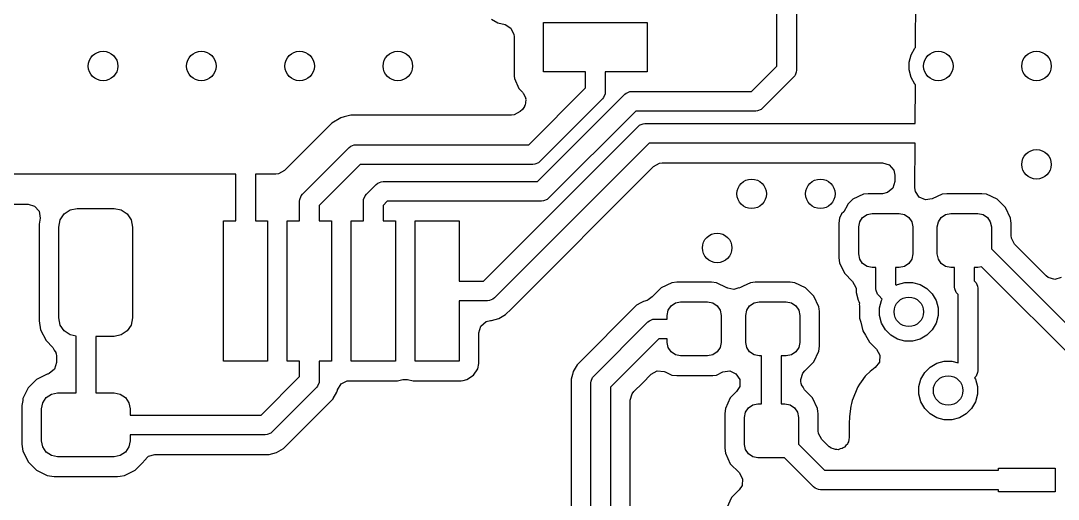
# Model space of a CAD drawing. Extents: x 2.65 to 6.49, y -4.64 to -1.62.
# Drawn here: x 5.0261 to 5.4418, y -2.7719 to -2.5803 of the extents above; entities that cross this region are included whole.
import ezdxf

# ---------------------------------------------------------------- set-up
doc = ezdxf.new("R2010")
doc.units = 0
doc.header["$MEASUREMENT"] = 0
doc.layers.add('BLACK', color=7, linetype='CONTINUOUS')

msp = doc.modelspace()

# ---------------------------------------------------------------- linework, layer by layer
at = {"layer": 'BLACK', "linetype": 'CONTINUOUS'}
for p, q in [((5.38463, -2.59094), (5.38475, -2.56667)), ((5.32903, -2.59848), (5.32903, -2.57087)), ((5.3369, -2.57087), (5.3369, -2.60011)), ((5.21466, -2.57959), (5.21725, -2.58109)), ((5.21725, -2.58109), (5.22012, -2.58185)), ((5.23557, -2.60068), (5.23557, -2.581)), ((5.23557, -2.581), (5.27711, -2.581)), ((5.27711, -2.581), (5.27711, -2.60068)), ((5.22012, -2.58185), (5.22247, -2.58329)), ((5.22247, -2.58329), (5.22367, -2.58576)), ((5.22367, -2.58576), (5.22374, -2.58657)), ((5.22374, -2.58657), (5.22374, -2.60245)), ((5.38199, -2.59688), (5.38279, -2.59391)), ((5.38279, -2.59391), (5.38433, -2.59124)), ((5.38433, -2.59124), (5.38463, -2.59094)), ((5.38199, -2.59997), (5.38199, -2.59688)), ((5.2524, -2.60068), (5.23557, -2.60068)), ((5.2524, -2.60719), (5.2524, -2.60068)), ((5.27711, -2.60068), (5.26028, -2.60068)), ((5.26028, -2.60068), (5.26028, -2.60882)), ((5.31891, -2.60859), (5.32903, -2.59848)), ((5.33632, -2.60208), (5.33624, -2.6023)), ((5.33682, -2.60088), (5.33632, -2.60208)), ((5.3369, -2.60011), (5.33682, -2.60088)), ((5.38279, -2.60295), (5.38199, -2.59997)), ((5.22374, -2.60245), (5.22374, -2.60245)), ((5.22374, -2.60245), (5.22385, -2.60344)), ((5.22385, -2.60344), (5.22385, -2.60344)), ((5.22385, -2.60344), (5.22564, -2.60748)), ((5.33575, -2.60289), (5.32332, -2.61532)), ((5.33624, -2.6023), (5.33575, -2.60289)), ((5.38433, -2.60562), (5.38279, -2.60295)), ((5.38456, -2.60584), (5.38433, -2.60562)), ((5.38448, -2.62147), (5.38456, -2.60584)), ((5.22564, -2.60748), (5.22706, -2.6089)), ((5.22706, -2.6089), (5.22723, -2.60921)), ((5.22723, -2.60921), (5.22751, -2.60943)), ((5.22751, -2.60943), (5.22788, -2.6104)), ((5.22788, -2.6104), (5.22838, -2.61131)), ((5.22967, -2.62992), (5.2524, -2.60719)), ((5.23314, -2.64467), (5.26805, -2.60975)), ((5.2602, -2.60959), (5.25961, -2.61101)), ((5.26028, -2.60882), (5.2602, -2.60959)), ((5.26805, -2.60975), (5.26865, -2.60926)), ((5.26865, -2.60926), (5.26907, -2.60909)), ((5.26907, -2.60909), (5.27007, -2.60867)), ((5.27007, -2.60867), (5.27084, -2.60859)), ((5.27084, -2.60859), (5.31891, -2.60859)), ((5.22789, -2.61469), (5.22706, -2.6158)), ((5.22795, -2.61441), (5.22789, -2.61469)), ((5.22818, -2.61406), (5.22795, -2.61441)), ((5.22825, -2.61302), (5.22818, -2.61406)), ((5.22848, -2.612), (5.22825, -2.61302)), ((5.22838, -2.61131), (5.22835, -2.61167)), ((5.22835, -2.61167), (5.22848, -2.612)), ((5.25912, -2.61161), (5.23409, -2.63664)), ((5.25961, -2.61101), (5.25912, -2.61161)), ((5.1557, -2.61881), (5.15437, -2.61917)), ((5.15838, -2.61809), (5.1557, -2.61881)), ((5.16253, -2.61809), (5.15838, -2.61809)), ((5.16283, -2.61809), (5.16253, -2.61809)), ((5.22275, -2.61809), (5.16283, -2.61809)), ((5.16283, -2.61809), (5.16283, -2.61809)), ((5.22379, -2.61798), (5.22275, -2.61809)), ((5.2262, -2.61666), (5.22379, -2.61798)), ((5.22706, -2.6158), (5.2262, -2.61666)), ((5.27247, -2.61647), (5.23755, -2.65139)), ((5.32054, -2.61647), (5.27247, -2.61647)), ((5.32131, -2.61639), (5.32054, -2.61647)), ((5.32273, -2.6158), (5.32131, -2.61639)), ((5.32332, -2.61532), (5.32273, -2.6158)), ((5.15077, -2.62124), (5.13171, -2.6403)), ((5.15437, -2.61917), (5.15077, -2.62124)), ((5.21144, -2.68457), (5.27339, -2.62262)), ((5.27339, -2.62262), (5.27398, -2.62213)), ((5.27398, -2.62213), (5.27426, -2.62202)), ((5.27426, -2.62202), (5.2754, -2.62154)), ((5.2754, -2.62154), (5.27617, -2.62147)), ((5.27617, -2.62147), (5.38448, -2.62147)), ((5.13895, -2.64979), (5.15767, -2.63107)), ((5.15767, -2.63107), (5.15827, -2.63058)), ((5.15827, -2.63058), (5.15968, -2.63)), ((5.15968, -2.63), (5.16045, -2.62992)), ((5.16045, -2.62992), (5.22967, -2.62992)), ((5.2778, -2.62934), (5.21585, -2.69129)), ((5.38444, -2.62934), (5.2778, -2.62934)), ((5.38435, -2.64719), (5.38444, -2.62934)), ((5.16208, -2.6378), (5.14567, -2.65421)), ((5.2313, -2.6378), (5.16208, -2.6378)), ((5.22254, -2.69577), (5.27964, -2.63867)), ((5.23207, -2.63772), (5.2313, -2.6378)), ((5.23349, -2.63713), (5.23207, -2.63772)), ((5.23409, -2.63664), (5.23349, -2.63713)), ((5.27964, -2.63867), (5.28205, -2.63735)), ((5.28205, -2.63735), (5.28309, -2.63724)), ((5.28309, -2.63724), (5.3714, -2.63724)), ((5.3714, -2.63724), (5.37404, -2.63801)), ((5.37404, -2.63801), (5.37584, -2.64009)), ((5.1122, -2.64173), (4.99809, -2.64173)), ((5.1122, -2.66045), (5.1122, -2.64173)), ((5.12826, -2.64173), (5.12008, -2.64173)), ((5.12008, -2.64173), (5.12008, -2.66045)), ((5.1293, -2.64162), (5.12826, -2.64173)), ((5.13171, -2.6403), (5.1293, -2.64162)), ((5.37584, -2.64009), (5.37628, -2.64214)), ((5.37628, -2.64214), (5.37627, -2.64469)), ((5.16454, -2.64979), (5.16852, -2.64582)), ((5.16852, -2.64582), (5.16911, -2.64533)), ((5.16911, -2.64533), (5.17053, -2.64474)), ((5.17053, -2.64474), (5.1713, -2.64467)), ((5.1713, -2.64467), (5.23314, -2.64467)), ((5.37548, -2.64733), (5.3734, -2.64912)), ((5.37627, -2.64469), (5.37548, -2.64733)), ((5.38456, -2.64862), (5.38435, -2.64719)), ((5.1378, -2.65258), (5.13787, -2.65181)), ((5.13787, -2.65181), (5.13846, -2.65039)), ((5.13846, -2.65039), (5.13895, -2.64979)), ((5.13846, -2.65039), (5.13846, -2.65039)), ((5.16339, -2.65258), (5.16346, -2.65181)), ((5.16346, -2.65181), (5.16405, -2.65039)), ((5.16405, -2.65039), (5.16454, -2.64979)), ((5.16405, -2.65039), (5.16405, -2.65039)), ((5.23695, -2.65188), (5.23553, -2.65246)), ((5.23755, -2.65139), (5.23695, -2.65188)), ((5.35947, -2.65179), (5.35745, -2.6538)), ((5.36373, -2.6498), (5.35947, -2.65179)), ((5.36567, -2.64955), (5.36373, -2.6498)), ((5.36373, -2.6498), (5.36373, -2.6498)), ((5.37139, -2.64955), (5.36567, -2.64955)), ((5.3734, -2.64912), (5.37139, -2.64955)), ((5.38606, -2.65092), (5.38456, -2.64862)), ((5.38858, -2.65205), (5.38606, -2.65092)), ((5.3913, -2.65163), (5.38858, -2.65205)), ((5.39522, -2.6498), (5.3913, -2.65163)), ((5.39716, -2.64955), (5.39522, -2.6498)), ((5.39522, -2.6498), (5.39522, -2.6498)), ((5.41111, -2.64955), (5.39716, -2.64955)), ((5.41304, -2.6498), (5.41111, -2.64955)), ((5.41111, -2.64955), (5.41111, -2.64955)), ((5.41111, -2.64955), (5.41111, -2.64955)), ((5.41111, -2.64955), (5.41111, -2.64955)), ((5.4173, -2.65179), (5.41304, -2.6498)), ((5.41304, -2.6498), (5.41304, -2.6498)), ((5.42062, -2.6551), (5.4173, -2.65179)), ((5.01235, -2.65376), (5.02899, -2.65376)), ((5.02899, -2.65376), (5.03162, -2.65453)), ((5.03162, -2.65453), (5.03343, -2.65661)), ((5.0435, -2.65767), (5.0459, -2.65607)), ((5.0459, -2.65607), (5.04872, -2.65551)), ((5.04872, -2.65551), (5.06348, -2.65551)), ((5.06348, -2.65551), (5.06631, -2.65607)), ((5.06631, -2.65607), (5.0687, -2.65767)), ((5.1378, -2.66045), (5.1378, -2.65258)), ((5.14567, -2.65421), (5.14567, -2.66045)), ((5.16339, -2.66045), (5.16339, -2.65258)), ((5.17293, -2.65254), (5.17126, -2.65421)), ((5.17126, -2.65421), (5.17126, -2.66045)), ((5.23477, -2.65254), (5.17293, -2.65254)), ((5.23553, -2.65246), (5.23477, -2.65254)), ((5.35737, -2.65413), (5.35583, -2.6568)), ((5.35745, -2.6538), (5.35737, -2.65413)), ((5.4226, -2.65936), (5.42062, -2.6551)), ((5.03343, -2.65661), (5.03382, -2.65934)), ((5.03381, -2.65941), (5.03344, -2.66169)), ((5.03382, -2.65934), (5.03381, -2.65941)), ((5.04134, -2.66289), (5.0419, -2.66007)), ((5.0419, -2.66007), (5.0435, -2.65767)), ((5.0687, -2.65767), (5.0703, -2.66007)), ((5.0703, -2.66007), (5.07087, -2.66289)), ((5.35417, -2.65936), (5.35392, -2.66129)), ((5.35496, -2.65766), (5.35417, -2.65936)), ((5.35583, -2.6568), (5.35496, -2.65766)), ((5.36222, -2.66078), (5.3634, -2.65903)), ((5.3634, -2.65903), (5.36515, -2.65785)), ((5.36515, -2.65785), (5.36722, -2.65744)), ((5.36722, -2.65744), (5.37805, -2.65744)), ((5.37805, -2.65744), (5.38012, -2.65785)), ((5.38012, -2.65785), (5.38188, -2.65903)), ((5.38188, -2.65903), (5.38305, -2.66078)), ((5.39372, -2.66078), (5.39489, -2.65903)), ((5.39489, -2.65903), (5.39665, -2.65785)), ((5.39665, -2.65785), (5.39872, -2.65744)), ((5.39872, -2.65744), (5.40955, -2.65744)), ((5.40955, -2.65744), (5.41162, -2.65785)), ((5.41162, -2.65785), (5.41338, -2.65903)), ((5.41338, -2.65903), (5.41455, -2.66078)), ((5.42274, -2.66046), (5.4226, -2.65936)), ((5.03344, -2.66169), (5.03344, -2.70051)), ((5.04134, -2.69931), (5.04134, -2.66289)), ((5.07087, -2.66289), (5.07087, -2.69931)), ((5.10728, -2.71656), (5.10728, -2.66045)), ((5.10728, -2.66045), (5.1122, -2.66045)), ((5.12008, -2.66045), (5.125, -2.66045)), ((5.125, -2.66045), (5.125, -2.71656)), ((5.13287, -2.71656), (5.13287, -2.66045)), ((5.13287, -2.66045), (5.1378, -2.66045)), ((5.14567, -2.66045), (5.15059, -2.66045)), ((5.15059, -2.66045), (5.15059, -2.71656)), ((5.15846, -2.71656), (5.15846, -2.66045)), ((5.15846, -2.66045), (5.16339, -2.66045)), ((5.17126, -2.66045), (5.17618, -2.66045)), ((5.17618, -2.66045), (5.17618, -2.71656)), ((5.18406, -2.71656), (5.18406, -2.66045)), ((5.18406, -2.66045), (5.20177, -2.66045)), ((5.20177, -2.66045), (5.20177, -2.68457)), ((5.35392, -2.66129), (5.35392, -2.6613)), ((5.35392, -2.6613), (5.35392, -2.67524)), ((5.36181, -2.66285), (5.36222, -2.66078)), ((5.36181, -2.67368), (5.36181, -2.66285)), ((5.38305, -2.66078), (5.38346, -2.66285)), ((5.38346, -2.66285), (5.38346, -2.67368)), ((5.39331, -2.66285), (5.39372, -2.66078)), ((5.39331, -2.67368), (5.39331, -2.66285)), ((5.41455, -2.66078), (5.41496, -2.66285)), ((5.41496, -2.66285), (5.41496, -2.6716)), ((5.42285, -2.6613), (5.42274, -2.66046)), ((5.42285, -2.66631), (5.42285, -2.6613)), ((5.42297, -2.66734), (5.42285, -2.66631)), ((5.42428, -2.66976), (5.42297, -2.66734)), ((5.41496, -2.6716), (5.4581, -2.71474)), ((5.43696, -2.68243), (5.42428, -2.66976)), ((5.35392, -2.67524), (5.35417, -2.67718)), ((5.36222, -2.67575), (5.36181, -2.67368)), ((5.3634, -2.67751), (5.36222, -2.67575)), ((5.38305, -2.67575), (5.38188, -2.67751)), ((5.38346, -2.67368), (5.38305, -2.67575)), ((5.39372, -2.67575), (5.39331, -2.67368)), ((5.39489, -2.67751), (5.39372, -2.67575)), ((5.35417, -2.67718), (5.35417, -2.67718)), ((5.35417, -2.67718), (5.35616, -2.68143)), ((5.36515, -2.67868), (5.3634, -2.67751)), ((5.36722, -2.67909), (5.36515, -2.67868)), ((5.3687, -2.67909), (5.36722, -2.67909)), ((5.3687, -2.6876), (5.3687, -2.67909)), ((5.37805, -2.67909), (5.37657, -2.67909)), ((5.37657, -2.67909), (5.37657, -2.68597)), ((5.38012, -2.67868), (5.37805, -2.67909)), ((5.38188, -2.67751), (5.38012, -2.67868)), ((5.39665, -2.67868), (5.39489, -2.67751)), ((5.39872, -2.67909), (5.39665, -2.67868)), ((5.4002, -2.67909), (5.39872, -2.67909)), ((5.4002, -2.68693), (5.4002, -2.67909)), ((5.40955, -2.67909), (5.40807, -2.67909)), ((5.40807, -2.67909), (5.40807, -2.68443)), ((5.41103, -2.6788), (5.40955, -2.67909)), ((5.45138, -2.71915), (5.41103, -2.6788)), ((5.20177, -2.68457), (5.21144, -2.68457)), ((5.28696, -2.68524), (5.2827, -2.68722)), ((5.28889, -2.68498), (5.28696, -2.68524)), ((5.28696, -2.68524), (5.28696, -2.68524)), ((5.30284, -2.68498), (5.28889, -2.68498)), ((5.30478, -2.68524), (5.30284, -2.68498)), ((5.30284, -2.68498), (5.30284, -2.68498)), ((5.30284, -2.68498), (5.30284, -2.68498)), ((5.30284, -2.68498), (5.30284, -2.68498)), ((5.30903, -2.68722), (5.30478, -2.68524)), ((5.30478, -2.68524), (5.30478, -2.68524)), ((5.31845, -2.68524), (5.31557, -2.68658)), ((5.32039, -2.68498), (5.31845, -2.68524)), ((5.31845, -2.68524), (5.31845, -2.68524)), ((5.33433, -2.68498), (5.32039, -2.68498)), ((5.33434, -2.68498), (5.33433, -2.68498)), ((5.33433, -2.68498), (5.33433, -2.68498)), ((5.33433, -2.68498), (5.33433, -2.68498)), ((5.33627, -2.68524), (5.33434, -2.68498)), ((5.34053, -2.68722), (5.33627, -2.68524)), ((5.33627, -2.68524), (5.33627, -2.68524)), ((5.35616, -2.68143), (5.35938, -2.68465)), ((5.35938, -2.68465), (5.3607, -2.68707)), ((5.37737, -2.68594), (5.38035, -2.68514)), ((5.38035, -2.68514), (5.38343, -2.68514)), ((5.38343, -2.68514), (5.38641, -2.68594)), ((5.40807, -2.68443), (5.40882, -2.68519)), ((5.40882, -2.68519), (5.40941, -2.68661)), ((5.43772, -2.68306), (5.43696, -2.68243)), ((5.44035, -2.68386), (5.43772, -2.68306)), ((5.443, -2.68312), (5.44035, -2.68386)), ((5.2827, -2.68722), (5.27908, -2.69084)), ((5.3091, -2.68725), (5.30903, -2.68722)), ((5.30903, -2.68722), (5.30903, -2.68722)), ((5.30914, -2.68728), (5.3091, -2.68725)), ((5.30917, -2.68728), (5.30914, -2.68728)), ((5.30942, -2.6874), (5.30917, -2.68728)), ((5.30944, -2.68735), (5.30942, -2.6874)), ((5.31181, -2.68795), (5.30944, -2.68735)), ((5.31376, -2.68729), (5.31181, -2.68795)), ((5.31381, -2.6874), (5.31376, -2.68729)), ((5.31452, -2.68707), (5.31381, -2.6874)), ((5.31557, -2.68658), (5.31452, -2.68707)), ((5.34384, -2.69054), (5.34053, -2.68722)), ((5.3607, -2.68707), (5.3607, -2.68707)), ((5.3607, -2.68707), (5.36081, -2.68758)), ((5.36081, -2.68758), (5.36081, -2.68916)), ((5.36081, -2.68916), (5.36161, -2.69216)), ((5.36878, -2.68837), (5.3687, -2.6876)), ((5.36936, -2.68979), (5.36878, -2.68837)), ((5.37657, -2.68597), (5.37685, -2.68624)), ((5.37685, -2.68624), (5.37737, -2.68594)), ((5.38641, -2.68594), (5.38908, -2.68748)), ((5.38908, -2.68748), (5.39126, -2.68966)), ((5.40027, -2.6877), (5.4002, -2.68693)), ((5.40086, -2.68912), (5.40027, -2.6877)), ((5.40161, -2.68987), (5.40086, -2.68912)), ((5.40941, -2.68661), (5.40949, -2.68738)), ((5.40949, -2.68738), (5.40949, -2.72043)), ((5.21307, -2.69244), (5.20177, -2.69244)), ((5.20177, -2.69244), (5.20177, -2.71656)), ((5.21384, -2.69237), (5.21307, -2.69244)), ((5.21526, -2.69178), (5.21384, -2.69237)), ((5.21585, -2.69129), (5.21526, -2.69178)), ((5.27555, -2.69268), (5.27374, -2.69372)), ((5.27708, -2.69227), (5.27555, -2.69268)), ((5.27743, -2.69211), (5.27708, -2.69227)), ((5.27903, -2.69079), (5.27743, -2.69211)), ((5.27908, -2.69084), (5.27903, -2.69079)), ((5.28662, -2.69446), (5.28838, -2.69329)), ((5.28838, -2.69329), (5.29045, -2.69287)), ((5.29045, -2.69287), (5.30128, -2.69287)), ((5.30128, -2.69287), (5.30335, -2.69329)), ((5.30335, -2.69329), (5.30511, -2.69446)), ((5.31812, -2.69446), (5.31988, -2.69329)), ((5.31988, -2.69329), (5.32195, -2.69287)), ((5.32195, -2.69287), (5.33278, -2.69287)), ((5.33278, -2.69287), (5.33485, -2.69329)), ((5.33485, -2.69329), (5.3366, -2.69446)), ((5.34583, -2.69479), (5.34384, -2.69054)), ((5.36161, -2.69216), (5.36191, -2.69268)), ((5.36191, -2.69268), (5.36207, -2.69343)), ((5.36207, -2.69343), (5.36204, -2.69392)), ((5.36985, -2.69038), (5.36936, -2.68979)), ((5.37128, -2.69181), (5.36985, -2.69038)), ((5.37018, -2.69531), (5.37098, -2.69233)), ((5.37098, -2.69233), (5.37128, -2.69181)), ((5.39126, -2.68966), (5.3928, -2.69233)), ((5.3928, -2.69233), (5.3936, -2.69531)), ((5.40161, -2.71729), (5.40161, -2.68987)), ((5.22034, -2.69797), (5.22254, -2.69577)), ((5.27285, -2.69423), (5.249, -2.71809)), ((5.27352, -2.69385), (5.27285, -2.69423)), ((5.27374, -2.69372), (5.27352, -2.69385)), ((5.27352, -2.69385), (5.27352, -2.69385)), ((5.28504, -2.69829), (5.28545, -2.69622)), ((5.28545, -2.69622), (5.28662, -2.69446)), ((5.30511, -2.69446), (5.30628, -2.69622)), ((5.30628, -2.69622), (5.30669, -2.69829)), ((5.31654, -2.69829), (5.31695, -2.69622)), ((5.31695, -2.69622), (5.31812, -2.69446)), ((5.3366, -2.69446), (5.33778, -2.69622)), ((5.33778, -2.69622), (5.33819, -2.69829)), ((5.34594, -2.69561), (5.34583, -2.69479)), ((5.34608, -2.69671), (5.34594, -2.69561)), ((5.34608, -2.69673), (5.34608, -2.69671)), ((5.34608, -2.71067), (5.34608, -2.69673)), ((5.36204, -2.69392), (5.36219, -2.69446)), ((5.36219, -2.69446), (5.36219, -2.69944)), ((5.37018, -2.69839), (5.37018, -2.69531)), ((5.3936, -2.69531), (5.3936, -2.69839)), ((5.03344, -2.70051), (5.03401, -2.70409)), ((5.0419, -2.70214), (5.04134, -2.69931)), ((5.07087, -2.69931), (5.0703, -2.70214)), ((5.21044, -2.70258), (5.21252, -2.70078)), ((5.21252, -2.70078), (5.21431, -2.70039)), ((5.21431, -2.70038), (5.21442, -2.70036)), ((5.21431, -2.70039), (5.21431, -2.70038)), ((5.21442, -2.70036), (5.21455, -2.70033)), ((5.21455, -2.70033), (5.21463, -2.70033)), ((5.21463, -2.70033), (5.21764, -2.69953)), ((5.21463, -2.70033), (5.21463, -2.70033)), ((5.21764, -2.69953), (5.22034, -2.69797)), ((5.25568, -2.72257), (5.27733, -2.70092)), ((5.27733, -2.70092), (5.27793, -2.70043)), ((5.27793, -2.70043), (5.27851, -2.70019)), ((5.27851, -2.70019), (5.27935, -2.69984)), ((5.27935, -2.69984), (5.28012, -2.69976)), ((5.28012, -2.69976), (5.28504, -2.69976)), ((5.28504, -2.69976), (5.28504, -2.69829)), ((5.30669, -2.69829), (5.30669, -2.70911)), ((5.31654, -2.70911), (5.31654, -2.69829)), ((5.33819, -2.69829), (5.33819, -2.70911)), ((5.36219, -2.69944), (5.36262, -2.70106)), ((5.36262, -2.70106), (5.36353, -2.70446)), ((5.37098, -2.70137), (5.37018, -2.69839)), ((5.37252, -2.70404), (5.37098, -2.70137)), ((5.3928, -2.70137), (5.39126, -2.70404)), ((5.3936, -2.69839), (5.3928, -2.70137)), ((5.03401, -2.70409), (5.03401, -2.70409)), ((5.03401, -2.70409), (5.03401, -2.70409)), ((5.03401, -2.70409), (5.03401, -2.70409)), ((5.03401, -2.70409), (5.0362, -2.70839)), ((5.0435, -2.70453), (5.0419, -2.70214)), ((5.0459, -2.70613), (5.0435, -2.70453)), ((5.04823, -2.7066), (5.0459, -2.70613)), ((5.06631, -2.70613), (5.06348, -2.70669)), ((5.0687, -2.70453), (5.06631, -2.70613)), ((5.0703, -2.70214), (5.0687, -2.70453)), ((5.20967, -2.70522), (5.21044, -2.70258)), ((5.20967, -2.71733), (5.20967, -2.70522)), ((5.36353, -2.70446), (5.3645, -2.70614)), ((5.3645, -2.70614), (5.36612, -2.70895)), ((5.3747, -2.70622), (5.37252, -2.70404)), ((5.39126, -2.70404), (5.38908, -2.70622)), ((5.0362, -2.70839), (5.03621, -2.7084)), ((5.03621, -2.7084), (5.03621, -2.7084)), ((5.03621, -2.7084), (5.0389, -2.7111)), ((5.04823, -2.72933), (5.04823, -2.7066)), ((5.06348, -2.70669), (5.0561, -2.70669)), ((5.0561, -2.70669), (5.0561, -2.72933)), ((5.28175, -2.70764), (5.2624, -2.72699)), ((5.28504, -2.70764), (5.28175, -2.70764)), ((5.28504, -2.70911), (5.28504, -2.70764)), ((5.28545, -2.71119), (5.28504, -2.70911)), ((5.30669, -2.70911), (5.30628, -2.71119)), ((5.31695, -2.71119), (5.31654, -2.70911)), ((5.33819, -2.70911), (5.33778, -2.71119)), ((5.36612, -2.70895), (5.36612, -2.70895)), ((5.36612, -2.70895), (5.36899, -2.71181)), ((5.37737, -2.70776), (5.3747, -2.70622)), ((5.38035, -2.70856), (5.37737, -2.70776)), ((5.38343, -2.70856), (5.38035, -2.70856)), ((5.38641, -2.70776), (5.38343, -2.70856)), ((5.38908, -2.70622), (5.38641, -2.70776)), ((5.0389, -2.7111), (5.03948, -2.71216)), ((5.03948, -2.71216), (5.04014, -2.71317)), ((5.04014, -2.71317), (5.04017, -2.71342)), ((5.04017, -2.71342), (5.04022, -2.71351)), ((5.04022, -2.71351), (5.04033, -2.71455)), ((5.28662, -2.71294), (5.28545, -2.71119)), ((5.28838, -2.71412), (5.28662, -2.71294)), ((5.29045, -2.71453), (5.28838, -2.71412)), ((5.30335, -2.71412), (5.30128, -2.71453)), ((5.30511, -2.71294), (5.30335, -2.71412)), ((5.30628, -2.71119), (5.30511, -2.71294)), ((5.31812, -2.71294), (5.31695, -2.71119)), ((5.31988, -2.71412), (5.31812, -2.71294)), ((5.32195, -2.71453), (5.31988, -2.71412)), ((5.33485, -2.71412), (5.33278, -2.71453)), ((5.3366, -2.71294), (5.33485, -2.71412)), ((5.33778, -2.71119), (5.3366, -2.71294)), ((5.34384, -2.71686), (5.34583, -2.71261)), ((5.34583, -2.71261), (5.34608, -2.71067)), ((5.36899, -2.71181), (5.3703, -2.71423)), ((5.3703, -2.71423), (5.37011, -2.71697)), ((5.04033, -2.71712), (5.03956, -2.71976)), ((5.04033, -2.71455), (5.04033, -2.71712)), ((5.125, -2.71656), (5.10728, -2.71656)), ((5.1378, -2.71656), (5.13287, -2.71656)), ((5.1378, -2.7228), (5.1378, -2.71656)), ((5.15059, -2.71656), (5.14567, -2.71656)), ((5.14567, -2.71656), (5.14567, -2.72443)), ((5.17618, -2.71656), (5.15846, -2.71656)), ((5.20177, -2.71656), (5.18406, -2.71656)), ((5.20921, -2.71964), (5.20963, -2.7175)), ((5.20963, -2.7175), (5.20967, -2.71733)), ((5.249, -2.71809), (5.24744, -2.72079)), ((5.249, -2.71809), (5.249, -2.71809)), ((5.30128, -2.71453), (5.29045, -2.71453)), ((5.32291, -2.71453), (5.32195, -2.71453)), ((5.32291, -2.7337), (5.32291, -2.71453)), ((5.33278, -2.71453), (5.33079, -2.71453)), ((5.33079, -2.71453), (5.33079, -2.7337)), ((5.34107, -2.71964), (5.34384, -2.71686)), ((5.37011, -2.71697), (5.36846, -2.71917)), ((5.39045, -2.71898), (5.39312, -2.71743)), ((5.39312, -2.71743), (5.3961, -2.71664)), ((5.3961, -2.71664), (5.39918, -2.71664)), ((5.39918, -2.71664), (5.40161, -2.71729)), ((5.03671, -2.72184), (5.03243, -2.72394)), ((5.03689, -2.72179), (5.03671, -2.72184)), ((5.03748, -2.72156), (5.03689, -2.72179)), ((5.03956, -2.71976), (5.03748, -2.72156)), ((5.20485, -2.72399), (5.20746, -2.72225)), ((5.20746, -2.72225), (5.20921, -2.71964)), ((5.20921, -2.71964), (5.20921, -2.71964)), ((5.20921, -2.71964), (5.20921, -2.71964)), ((5.24714, -2.72189), (5.24663, -2.7238)), ((5.24744, -2.72079), (5.24714, -2.72189)), ((5.24744, -2.72079), (5.24744, -2.72079)), ((5.25519, -2.72317), (5.25568, -2.72257)), ((5.27518, -2.72537), (5.27869, -2.72186)), ((5.27869, -2.72186), (5.28111, -2.72054)), ((5.28111, -2.72054), (5.28385, -2.72074)), ((5.28385, -2.72074), (5.28421, -2.72088)), ((5.28421, -2.72088), (5.28696, -2.72217)), ((5.28696, -2.72217), (5.28889, -2.72242)), ((5.28889, -2.72242), (5.30284, -2.72242)), ((5.30284, -2.72242), (5.30343, -2.72234)), ((5.30284, -2.72242), (5.30284, -2.72242)), ((5.30343, -2.72234), (5.30478, -2.72217)), ((5.30478, -2.72217), (5.3074, -2.72094)), ((5.3074, -2.72094), (5.31012, -2.72053)), ((5.31012, -2.72053), (5.31263, -2.72165)), ((5.31263, -2.72165), (5.31413, -2.72396)), ((5.33868, -2.72402), (5.33946, -2.72138)), ((5.33946, -2.72138), (5.34027, -2.72053)), ((5.34022, -2.72048), (5.34107, -2.71964)), ((5.34027, -2.72053), (5.34022, -2.72048)), ((5.36447, -2.72265), (5.36275, -2.72488)), ((5.36473, -2.7223), (5.36447, -2.72265)), ((5.36638, -2.7207), (5.36473, -2.7223)), ((5.36473, -2.7223), (5.36473, -2.7223)), ((5.36473, -2.7223), (5.36473, -2.7223)), ((5.36841, -2.71921), (5.36638, -2.7207)), ((5.36638, -2.7207), (5.36638, -2.7207)), ((5.36846, -2.71917), (5.36841, -2.71921)), ((5.38673, -2.72383), (5.38827, -2.72116)), ((5.38827, -2.72116), (5.39045, -2.71898)), ((5.40882, -2.72262), (5.40834, -2.72322)), ((5.40941, -2.7212), (5.40882, -2.72262)), ((5.40949, -2.72043), (5.40941, -2.7212)), ((5.03243, -2.72394), (5.02905, -2.72731)), ((5.1224, -2.73819), (5.1378, -2.7228)), ((5.14501, -2.72662), (5.14452, -2.72721)), ((5.14559, -2.7252), (5.14501, -2.72662)), ((5.14567, -2.72443), (5.14559, -2.7252)), ((5.15301, -2.72807), (5.15444, -2.72572)), ((5.15444, -2.72572), (5.15691, -2.72452)), ((5.15691, -2.72452), (5.15772, -2.72445)), ((5.15772, -2.72445), (5.17696, -2.72445)), ((5.17696, -2.72445), (5.17917, -2.72401)), ((5.17917, -2.72401), (5.18107, -2.72401)), ((5.18107, -2.72401), (5.18328, -2.72445)), ((5.18328, -2.72445), (5.18328, -2.72445)), ((5.18328, -2.72445), (5.20255, -2.72445)), ((5.20255, -2.72445), (5.20329, -2.7243)), ((5.20255, -2.72445), (5.20255, -2.72445)), ((5.20329, -2.7243), (5.20485, -2.72399)), ((5.20485, -2.72399), (5.20485, -2.72399)), ((5.20485, -2.72399), (5.20485, -2.72399)), ((5.24663, -2.7238), (5.24663, -2.92376)), ((5.25453, -2.72535), (5.2546, -2.72459)), ((5.25453, -2.9222), (5.25453, -2.72535)), ((5.2546, -2.72459), (5.25519, -2.72317)), ((5.27173, -2.72882), (5.27518, -2.72537)), ((5.31415, -2.72671), (5.31291, -2.72882)), ((5.31413, -2.72396), (5.31415, -2.72671)), ((5.33868, -2.72469), (5.33868, -2.72402)), ((5.33879, -2.72573), (5.33868, -2.72469)), ((5.33884, -2.72582), (5.33879, -2.72573)), ((5.33888, -2.72607), (5.33884, -2.72582)), ((5.33953, -2.72708), (5.33888, -2.72607)), ((5.36153, -2.72686), (5.36106, -2.72781)), ((5.36216, -2.72576), (5.36153, -2.72686)), ((5.36153, -2.72686), (5.36153, -2.72686)), ((5.36275, -2.72488), (5.36216, -2.72576)), ((5.36275, -2.72488), (5.36275, -2.72488)), ((5.38593, -2.7268), (5.38673, -2.72383)), ((5.38593, -2.72989), (5.38593, -2.7268)), ((5.40834, -2.72322), (5.40825, -2.7233)), ((5.40825, -2.7233), (5.40855, -2.72383)), ((5.40855, -2.72383), (5.40935, -2.7268)), ((5.40935, -2.7268), (5.40935, -2.72989)), ((5.02905, -2.72731), (5.02696, -2.73159)), ((5.03632, -2.7312), (5.0384, -2.72982)), ((5.0384, -2.72982), (5.04085, -2.72933)), ((5.04085, -2.72933), (5.04823, -2.72933)), ((5.0561, -2.72933), (5.06348, -2.72933)), ((5.06348, -2.72933), (5.06593, -2.72982)), ((5.06593, -2.72982), (5.06801, -2.7312)), ((5.14452, -2.72721), (5.12682, -2.74491)), ((5.1513, -2.73151), (5.15276, -2.729)), ((5.15276, -2.729), (5.15298, -2.72817)), ((5.15298, -2.72817), (5.15301, -2.72807)), ((5.2624, -2.72699), (5.2624, -2.92057)), ((5.2703, -2.73228), (5.27107, -2.72964)), ((5.27107, -2.72964), (5.27173, -2.72882)), ((5.31291, -2.72882), (5.31037, -2.73136)), ((5.34011, -2.72814), (5.33953, -2.72708)), ((5.34333, -2.73136), (5.34011, -2.72814)), ((5.36106, -2.72781), (5.35958, -2.73137)), ((5.36106, -2.72781), (5.36106, -2.72781)), ((5.38673, -2.73287), (5.38593, -2.72989)), ((5.40935, -2.72989), (5.40855, -2.73287)), ((5.02685, -2.73237), (5.02656, -2.73437)), ((5.02656, -2.73437), (5.02656, -2.73437)), ((5.02656, -2.73437), (5.02656, -2.73437)), ((5.02656, -2.73437), (5.02656, -2.74988)), ((5.02696, -2.73159), (5.02685, -2.73237)), ((5.03445, -2.73573), (5.03494, -2.73328)), ((5.03494, -2.73328), (5.03632, -2.7312)), ((5.06801, -2.7312), (5.06939, -2.73328)), ((5.06939, -2.73328), (5.06988, -2.73573)), ((5.1335, -2.74939), (5.1512, -2.73169)), ((5.1512, -2.73169), (5.1513, -2.73151)), ((5.2703, -2.91528), (5.2703, -2.73228)), ((5.31037, -2.73136), (5.30839, -2.73562)), ((5.31761, -2.73529), (5.31937, -2.73411)), ((5.31937, -2.73411), (5.32144, -2.7337)), ((5.32144, -2.7337), (5.32291, -2.7337)), ((5.33079, -2.7337), (5.33226, -2.7337)), ((5.33226, -2.7337), (5.33434, -2.73411)), ((5.33434, -2.73411), (5.33609, -2.73529)), ((5.34532, -2.73562), (5.34333, -2.73136)), ((5.35871, -2.73464), (5.35816, -2.73878)), ((5.35891, -2.73361), (5.35871, -2.73464)), ((5.35924, -2.73238), (5.35891, -2.73361)), ((5.35958, -2.73137), (5.35924, -2.73237)), ((5.35924, -2.73237), (5.35924, -2.73238)), ((5.38827, -2.73554), (5.38673, -2.73287)), ((5.40855, -2.73287), (5.40701, -2.73554)), ((5.03445, -2.74852), (5.03445, -2.73573)), ((5.06988, -2.73573), (5.06988, -2.73819)), ((5.06988, -2.73819), (5.1224, -2.73819)), ((5.30839, -2.73562), (5.30813, -2.73755)), ((5.30813, -2.73755), (5.30813, -2.73756)), ((5.30813, -2.73756), (5.30813, -2.7515)), ((5.31602, -2.73911), (5.31644, -2.73704)), ((5.31602, -2.74994), (5.31602, -2.73911)), ((5.31644, -2.73704), (5.31761, -2.73529)), ((5.33609, -2.73529), (5.33727, -2.73704)), ((5.33727, -2.73704), (5.33768, -2.73911)), ((5.33768, -2.73911), (5.33768, -2.74979)), ((5.34546, -2.73671), (5.34532, -2.73562)), ((5.34557, -2.73755), (5.34546, -2.73671)), ((5.34557, -2.74449), (5.34557, -2.73755)), ((5.35811, -2.73931), (5.35807, -2.73988)), ((5.35816, -2.73878), (5.35811, -2.73931)), ((5.39045, -2.73772), (5.38827, -2.73554)), ((5.39312, -2.73926), (5.39045, -2.73772)), ((5.3961, -2.74006), (5.39312, -2.73926)), ((5.40216, -2.73926), (5.39918, -2.74006)), ((5.40483, -2.73772), (5.40216, -2.73926)), ((5.40701, -2.73554), (5.40483, -2.73772)), ((5.35807, -2.73995), (5.35805, -2.74046)), ((5.35805, -2.74046), (5.35805, -2.74048)), ((5.35805, -2.74048), (5.35805, -2.74721)), ((5.35807, -2.73988), (5.35807, -2.73995)), ((5.39918, -2.74006), (5.3961, -2.74006)), ((5.12404, -2.74606), (5.06988, -2.74606)), ((5.06988, -2.74606), (5.06988, -2.74852)), ((5.1248, -2.74599), (5.12404, -2.74606)), ((5.12622, -2.7454), (5.1248, -2.74599)), ((5.12682, -2.74491), (5.12622, -2.7454)), ((5.34568, -2.74553), (5.34557, -2.74449)), ((5.347, -2.74795), (5.34568, -2.74553)), ((5.35805, -2.74721), (5.35781, -2.74805)), ((5.02656, -2.74988), (5.02696, -2.75266)), ((5.03494, -2.75097), (5.03445, -2.74852)), ((5.03632, -2.75305), (5.03494, -2.75097)), ((5.06939, -2.75097), (5.06801, -2.75305)), ((5.06988, -2.74852), (5.06939, -2.75097)), ((5.1286, -2.75315), (5.1313, -2.75159)), ((5.1313, -2.75159), (5.1335, -2.74939)), ((5.30813, -2.7515), (5.30839, -2.75344)), ((5.31644, -2.75201), (5.31602, -2.74994)), ((5.33768, -2.74979), (5.34817, -2.76028)), ((5.34972, -2.75066), (5.347, -2.74795)), ((5.34997, -2.7509), (5.34972, -2.75066)), ((5.35013, -2.75097), (5.34997, -2.7509)), ((5.35083, -2.7515), (5.35013, -2.75097)), ((5.35168, -2.75168), (5.35083, -2.7515)), ((5.35247, -2.75204), (5.35168, -2.75168)), ((5.35433, -2.75178), (5.35352, -2.75208)), ((5.3552, -2.75165), (5.35433, -2.75178)), ((5.3556, -2.7513), (5.3552, -2.75165)), ((5.35609, -2.75112), (5.3556, -2.7513)), ((5.35662, -2.75042), (5.35609, -2.75112)), ((5.35728, -2.74985), (5.35662, -2.75042)), ((5.35743, -2.74934), (5.35728, -2.74985)), ((5.35774, -2.74892), (5.35743, -2.74934)), ((5.35781, -2.74805), (5.35774, -2.74892)), ((5.02696, -2.75266), (5.02696, -2.75266)), ((5.02696, -2.75266), (5.02696, -2.75266)), ((5.02696, -2.75266), (5.02898, -2.75679)), ((5.0384, -2.75443), (5.03632, -2.75305)), ((5.04085, -2.75492), (5.0384, -2.75443)), ((5.06348, -2.75492), (5.04085, -2.75492)), ((5.06593, -2.75443), (5.06348, -2.75492)), ((5.06801, -2.75305), (5.06593, -2.75443)), ((5.0754, -2.75669), (5.07725, -2.75466)), ((5.07725, -2.75466), (5.07978, -2.75396)), ((5.07978, -2.75396), (5.12559, -2.75396)), ((5.12559, -2.75396), (5.1286, -2.75315)), ((5.12559, -2.75396), (5.12559, -2.75396)), ((5.30839, -2.75344), (5.30839, -2.75344)), ((5.30839, -2.75344), (5.31037, -2.75769)), ((5.31761, -2.75377), (5.31644, -2.75201)), ((5.31937, -2.75494), (5.31761, -2.75377)), ((5.32144, -2.75535), (5.31937, -2.75494)), ((5.33211, -2.75535), (5.32144, -2.75535)), ((5.34375, -2.767), (5.33211, -2.75535)), ((5.353, -2.75197), (5.35247, -2.75204)), ((5.35352, -2.75208), (5.353, -2.75197)), ((5.02898, -2.75679), (5.02905, -2.75694)), ((5.02905, -2.75694), (5.03243, -2.76032)), ((5.0719, -2.76032), (5.07351, -2.75871)), ((5.07351, -2.75871), (5.07528, -2.75694)), ((5.07528, -2.75694), (5.0754, -2.75669)), ((5.07528, -2.75694), (5.07528, -2.75694)), ((5.07528, -2.75694), (5.07528, -2.75694)), ((5.31037, -2.75769), (5.31394, -2.76126)), ((5.41789, -2.76028), (5.41789, -2.75949)), ((5.41789, -2.75949), (5.44053, -2.75949)), ((5.44053, -2.75949), (5.44053, -2.76894)), ((5.03243, -2.76032), (5.03671, -2.76241)), ((5.03671, -2.76241), (5.03671, -2.76241)), ((5.03671, -2.76241), (5.03671, -2.76241)), ((5.03671, -2.76241), (5.03949, -2.76281)), ((5.03949, -2.76281), (5.06484, -2.76281)), ((5.06484, -2.76281), (5.06595, -2.76265)), ((5.06484, -2.76281), (5.06484, -2.76281)), ((5.06595, -2.76265), (5.06762, -2.76241)), ((5.06762, -2.76241), (5.0719, -2.76032)), ((5.31394, -2.76126), (5.31526, -2.76368)), ((5.31526, -2.76368), (5.31506, -2.76642)), ((5.34817, -2.76028), (5.41789, -2.76028)), ((5.31394, -2.76817), (5.31091, -2.7712)), ((5.31506, -2.76642), (5.31394, -2.76817)), ((5.34435, -2.76749), (5.34375, -2.767)), ((5.34577, -2.76807), (5.34435, -2.76749)), ((5.34654, -2.76815), (5.34577, -2.76807)), ((5.41789, -2.76815), (5.34654, -2.76815)), ((5.41789, -2.76894), (5.41789, -2.76815)), ((5.31091, -2.7712), (5.30897, -2.77536)), ((5.44053, -2.76894), (5.41789, -2.76894))]:
    msp.add_line(p, q, dxfattribs=at)
at = {"layer": 'BLACK'}
for centre in [(5.05906, -2.59843), (5.09843, -2.59843), (5.1378, -2.59843), (5.17717, -2.59843), (5.3937, -2.59843), (5.43307, -2.59843), (5.43307, -2.6378), (5.3189, -2.64961), (5.34646, -2.64961), (5.30512, -2.67126), (5.38189, -2.69685), (5.39764, -2.72835)]:
    msp.add_circle(centre, 0.00591, dxfattribs=at)

doc.saveas('drawing.dxf')
